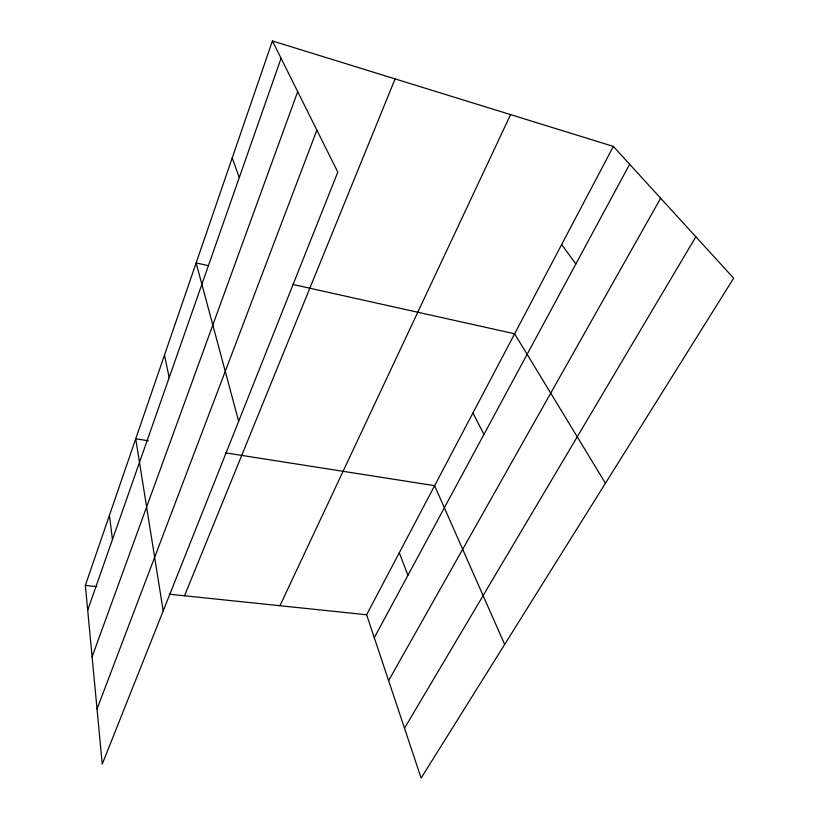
<?xml version="1.0" encoding="UTF-8"?>
<svg xmlns="http://www.w3.org/2000/svg" width="819" height="819" viewBox="0 0 819 819"><rect width="100%" height="100%" fill="white"/><g stroke="black" fill="none" stroke-linecap="round" stroke-linejoin="round"><path stroke-width="1.23" d="M272.41 40.95L337.807 172.113L102.242 764.117L85.35 585.431L272.41 40.95L613.349 146.406L733.65 278.204L421.13 778.05L366.625 614.762L613.349 146.406M87.694 610.206L281.06 58.303M92.097 656.848L297.696 91.677M97.031 708.998L316.871 130.119M184.531 595.771L395.106 78.9M279.955 605.722L510.575 114.619M374.283 637.694L629.637 164.261M388.605 680.62L660.646 198.229M404.494 728.204L695.843 236.783M85.35 585.431L96.796 586.619M169.277 594.184L366.625 614.762M148.352 440.755L135.729 438.779L163.206 610.923M225.317 452.835L434.623 485.677L504.658 644.451M208.507 265.684L196.15 262.93L238.657 421.283M292.526 284.377L514.639 333.783L605.446 483.261M561.639 244.564L575.88 263.933M472.942 412.94L483.957 434.367M399.303 552.733L407.934 575.317M232.217 157.944L239.271 177.58M164.506 355.026L169.175 377.651M109.449 515.284L112.449 539.557"/></g></svg>
